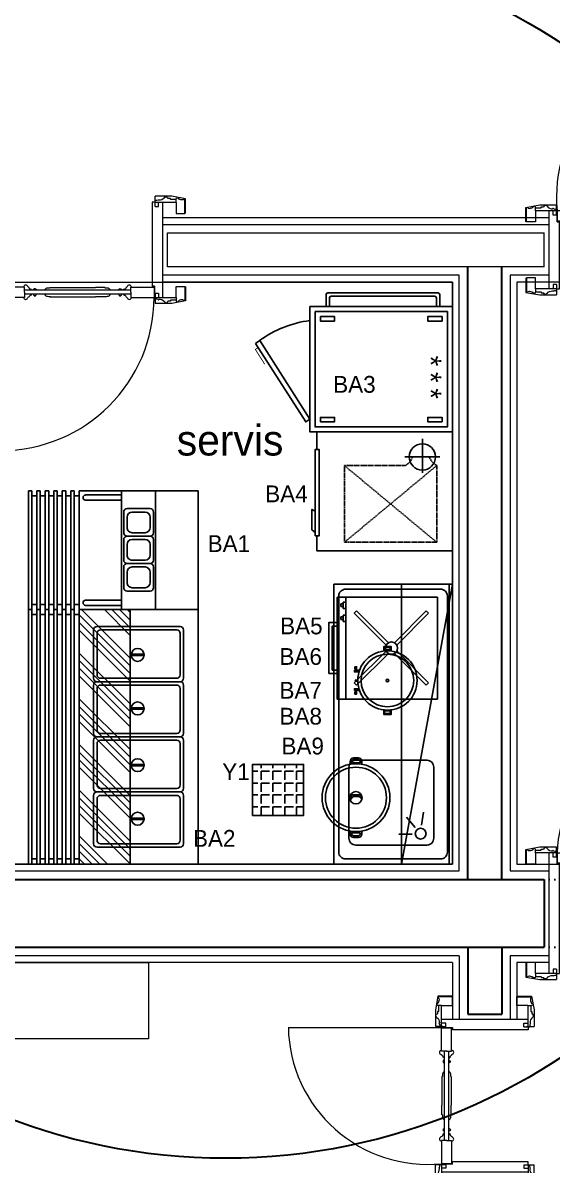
# Model space of a CAD drawing. Header units: millimetres. Extents: x 4346 to 24970, y -10214 to -5839.
# Drawn here: x 5784 to 6096, y -7501 to -6828 of the extents above; entities that cross this region are included whole.
import ezdxf

# ---------------------------------------------------------------- set-up
doc = ezdxf.new("R2010")
doc.units = ezdxf.units.MM
doc.linetypes.add('A190-SU-10.01-01_R01$0$DOT2', pattern=[3.175, 0, -3.175])
doc.linetypes.add('DASHED', pattern=[0.75, 0.5, -0.25])
doc.layers.add('a_mermer', color=143, linetype='Continuous', lineweight=0, transparency=0.2)
doc.layers.add('a_parke', color=35, linetype='Continuous', lineweight=0, transparency=0.2)
for name, color, linetype in [('CIHAZ', 2, 'Continuous'), ('MUTFAKEKİPMAN', 1, 'Continuous'), ('S2000-002 Çizgi', 1, 'Continuous')]:
    doc.layers.add(name, color=color, linetype=linetype)
for name, color, linetype, lineweight in [('Duvar', 7, 'Continuous', 30), ('duvar mevcut', 55, 'Continuous', 30), ('kırılabilir duvar', 163, 'Continuous', 30), ('QAPI_UST_KESIM', 1, 'Continuous', 5), ('TEFRIS', 11, 'Continuous', 15), ('WL - ALÇIPAN KAPLAMA', 30, 'Continuous', 15)]:
    doc.layers.add(name, color=color, linetype=linetype, lineweight=lineweight)
doc.styles.add('STYLE1', font='cour.ttf')
doc.styles.add('TAKSİM', font='GOTHIC.TTF', dxfattribs={"height": 20})

# ---------------------------------------------------------------- blocks, each defined once
blk = doc.blocks.new('kapipervaz')
at = {"layer": 'QAPI_UST_KESIM'}
for p, q in [((76393.16, 185959.7), (76395.21, 185959.7)), ((76393.16, 185959.7), (76393.16, 185956.27)), ((76395.21, 185959.7), (76395.21, 185957.15)), ((76405.57, 185957.19), (76405.57, 185963.68)), ((76405.57, 185963.68), (76410.76, 185963.68)), ((76410.76, 185963.68), (76410.76, 185955.68)), ((76393.16, 185957.15), (76405.57, 185957.15)), ((76402.17, 185954.91), (76400.77, 185954.91)), ((76405.57, 185955.48), (76402.17, 185955.48)), ((76402.17, 185955.48), (76402.17, 185954.91)), ((76405.57, 185957.19), (76405.57, 185955.48)), ((76405.57, 185955.48), (76405.57, 185955.09)), ((76407, 185955.05), (76407.19, 185955.05))]:
    blk.add_line(p, q, dxfattribs=at)
for centre, radius, start, end in [((76393.31, 185956.29), 0.154, 164.59434, 245.86062), ((76393.66, 185953.57), 2.61, 60.47103, 98.93763), ((76395.16, 185956.01), 0.275, 217.02219, 348.70515), ((76395.72, 185952.35), 3.62, 35.94994, 94.60262), ((76399.63, 185955.07), 1.15, 211.46552, 352.04439), ((76406.3, 185955.34), 0.766, 199.21354, 337.6241), ((76409.03, 185953.04), 2.73, 74.45502, 132.34617), ((76410.26, 185955.8), 0.516, 194.68712, 347.13283)]:
    blk.add_arc(centre, radius, start, end, dxfattribs=at)
blk = doc.blocks.new('papuc1')
at = {"layer": 'QAPI_UST_KESIM'}
for p, q in [((76393.19, 185928.57), (76401.29, 185930.07)), ((76393.19, 185920.01), (76393.19, 185928.57)), ((76401.29, 185930.07), (76411.19, 185930.07)), ((76411.19, 185925.71), (76411.19, 185930.07))]:
    blk.add_line(p, q, dxfattribs=at)
blk = doc.blocks.new('k17')
at = {"layer": 'QAPI_UST_KESIM'}
for p, q in [((-6.1, 24.75), (-6.1, -31.35)), ((-1.8, 24.75), (0, 24.75)), ((0, 24.75), (0, -24.75)), ((89.6, 24.75), (87.8, 24.75)), ((87.8, 24.75), (87.8, -24.75)), ((93.9, 24.75), (93.9, -31.35)), ((-1.4, -24.75), (0, -24.75)), ((-1.2, -25.25), (-1.2, -31.35)), ((-1.2, -31.3), (-1.2, -25.3)), ((12.58, -25.3), (-1.2, -25.3)), ((12.58, -28.31), (12.58, -25.3)), ((14.9, -25.14), (14.59, -25.14)), ((16.54, -27.02), (16.54, -26.45)), ((27.64, -25.84), (27.64, -25.52)), ((27.64, -25.52), (54.48, -25.52)), ((60.12, -25.52), (54.48, -25.52)), ((60.12, -25.84), (60.12, -25.52)), ((71.26, -27.02), (71.26, -26.45)), ((72.9, -25.14), (73.21, -25.14)), ((75.22, -25.3), (89, -25.3)), ((75.22, -28.31), (75.22, -25.3)), ((89.2, -24.75), (87.8, -24.75)), ((89, -25.3), (89, -31.35)), ((12.58, -31.3), (-1.2, -31.3)), ((75.19, -27.02), (12.58, -27.02)), ((12.58, -28.21), (12.58, -31.3)), ((75.19, -29.5), (12.58, -29.5)), ((14.9, -31.39), (14.59, -31.39)), ((16.54, -29.5), (16.54, -30.08)), ((27.64, -30.69), (27.64, -31)), ((27.64, -31), (54.48, -31)), ((60.12, -31), (54.48, -31)), ((60.12, -30.69), (60.12, -31)), ((71.26, -29.5), (71.26, -30.08)), ((72.9, -31.39), (73.21, -31.39)), ((75.22, -28.21), (75.22, -31.3)), ((75.22, -31.3), (89, -31.3))]:
    blk.add_line(p, q, dxfattribs=at)
for points in [[(-1.8, -31.33), (-1.4, -31.33), (-1.4, -24.75)], [(89.2, -24.75), (89.2, -31.33), (89.6, -31.33)], [(-1.2, -31.35), (-1.2, -121.55)]]:
    blk.add_lwpolyline(points, dxfattribs=at)
for points in [[(18.01, -27.02), (18.01, -26.52), (18.26, -26.52, -1), (19.26, -26.52), (19.51, -26.52), (19.51, -27.02)], [(68.26, -27.05), (68.26, -26.55), (68.51, -26.55, -1), (69.51, -26.55), (69.76, -26.55), (69.76, -27.05)], [(18.01, -29.5), (18.01, -30), (18.26, -30, 1), (19.26, -30), (19.51, -30), (19.51, -29.5)], [(68.26, -29.48), (68.26, -29.98), (68.51, -29.98, 1), (69.51, -29.98), (69.76, -29.98), (69.76, -29.48)]]:
    blk.add_lwpolyline(points, format="xyb", dxfattribs=at)
for centre, radius, start, end in [((13.4, -25.25), 1.2, 5.60227, 180.48035), ((16.78, -24.46), 2, 199.67608, 263.2827), ((26.27, -27.77), 1.92, 94.51434, 156.65142), ((27.06, -38.92), 13.1, 87.45, 94.10206), ((60.71, -38.92), 13.1, 85.89794, 92.55), ((61.49, -27.77), 1.92, 23.34858, 85.48566), ((71.02, -24.46), 2, 276.7173, 340.32392), ((74.4, -25.25), 1.2, 359.51965, 174.39773), ((-1.2, -31.35), 90.2, 270, 0), ((-1.2, -31.35), 90.2, 270, 0), ((13.4, -31.27), 1.2, 179.51965, 354.39773), ((16.78, -32.06), 2, 96.7173, 160.32392), ((26.27, -28.75), 1.92, 203.34858, 265.48566), ((27.06, -17.61), 13.1, 265.89794, 272.55), ((60.71, -17.61), 13.1, 267.45, 274.10206), ((61.49, -28.75), 1.92, 274.51434, 336.65142), ((71.02, -32.06), 2, 19.67608, 83.2827), ((74.4, -31.27), 1.2, 185.60227, 0.48035)]:
    blk.add_arc(centre, radius, start, end, dxfattribs=at)
for name, p in [('papuc1', (-76412.99, -185901.81)), ('kapipervaz', (-76303.56, -185988.48))]:
    blk.add_blockref(name, p, dxfattribs=at)
at = {"layer": 'QAPI_UST_KESIM', "rotation": 180}
for name, p in [('kapipervaz', (76391.36, 185981.88)), ('papuc1', (76500.79, 185895.21))]:
    blk.add_blockref(name, p, dxfattribs=at)
at = {"layer": 'QAPI_UST_KESIM', "extrusion": (0, 0, -1), "zscale": -1, "rotation": 180}
for name, p in [('kapipervaz', (76303.56, 185981.88)), ('papuc1', (76412.99, 185895.21))]:
    blk.add_blockref(name, p, dxfattribs=at)
at = {"layer": 'QAPI_UST_KESIM', "extrusion": (0, 0, -1), "zscale": -1}
for name, p in [('papuc1', (-76500.79, -185901.81)), ('kapipervaz', (-76391.36, -185988.48))]:
    blk.add_blockref(name, p, dxfattribs=at)
blk = doc.blocks.new('k19')
at = {"layer": 'QAPI_UST_KESIM'}
for p, q in [((-83.9, -33.25), (-83.9, 37.85)), ((-79, 31.75), (-79, 37.85)), ((-79, 37.8), (-79, 31.8)), ((-65.22, 37.8), (-79, 37.8)), ((-65.22, 34.71), (-65.22, 37.8)), ((-12.61, 36), (-65.22, 36)), ((-65.22, 34.81), (-65.22, 31.8)), ((-62.9, 37.89), (-63.21, 37.89)), ((-61.26, 36), (-61.26, 36.58)), ((-50.16, 37.19), (-50.16, 37.5)), ((-50.16, 37.5), (-33.32, 37.5)), ((-27.68, 37.5), (-33.32, 37.5)), ((-27.68, 37.19), (-27.68, 37.5)), ((-16.54, 36), (-16.54, 36.58)), ((-14.9, 37.89), (-14.59, 37.89)), ((-12.58, 37.8), (1.2, 37.8)), ((-12.58, 34.71), (-12.58, 37.8)), ((-12.58, 34.81), (-12.58, 31.8)), ((1.2, 31.8), (1.2, 37.85)), ((6.1, -33.25), (6.1, 37.85)), ((-79.2, 31.25), (-77.8, 31.25)), ((-65.22, 31.8), (-79, 31.8)), ((-77.8, -33.25), (-77.8, 31.25)), ((-12.61, 33.52), (-65.22, 33.52)), ((-62.9, 31.64), (-63.21, 31.64)), ((-61.26, 33.52), (-61.26, 32.95)), ((-50.16, 32.34), (-50.16, 32.02)), ((-50.16, 32.02), (-33.32, 32.02)), ((-27.68, 32.02), (-33.32, 32.02)), ((-27.68, 32.34), (-27.68, 32.02)), ((-16.54, 33.52), (-16.54, 32.95)), ((-14.9, 31.64), (-14.59, 31.64)), ((-12.58, 31.8), (1.2, 31.8)), ((0, -33.25), (0, 31.25)), ((1.4, 31.25), (0, 31.25)), ((-79.6, -33.25), (-77.8, -33.25)), ((1.8, -33.25), (0, -33.25))]:
    blk.add_line(p, q, dxfattribs=at)
for points in [[(-79, 37.85), (-79, 118.05)], [(-79.6, 37.83), (-79.2, 37.83), (-79.2, 31.25)], [(1.4, 31.25), (1.4, 37.83), (1.8, 37.83)]]:
    blk.add_lwpolyline(points, dxfattribs=at)
for points in [[(-59.79, 36), (-59.79, 36.5), (-59.54, 36.5, -1), (-58.54, 36.5), (-58.29, 36.5), (-58.29, 36)], [(-19.54, 35.98), (-19.54, 36.48), (-19.29, 36.48, -1), (-18.29, 36.48), (-18.04, 36.48), (-18.04, 35.98)], [(-59.79, 33.52), (-59.79, 33.02), (-59.54, 33.02, 1), (-58.54, 33.02), (-58.29, 33.02), (-58.29, 33.52)], [(-19.54, 33.55), (-19.54, 33.05), (-19.29, 33.05, 1), (-18.29, 33.05), (-18.04, 33.05), (-18.04, 33.55)]]:
    blk.add_lwpolyline(points, format="xyb", dxfattribs=at)
for centre, radius, start, end in [((-81.83, 35.03), 83.07, 1.94976, 88.05024), ((-64.4, 37.77), 1.2, 5.60227, 180.48035), ((-61.02, 38.56), 2, 199.67608, 263.2827), ((-51.53, 35.25), 1.92, 94.51434, 156.65142), ((-50.74, 24.11), 13.1, 87.45, 94.10206), ((-27.09, 24.11), 13.1, 85.89794, 92.55), ((-26.31, 35.25), 1.92, 23.34858, 85.48566), ((-16.78, 38.56), 2, 276.7173, 340.32392), ((-13.4, 37.77), 1.2, 359.51965, 174.39773), ((-64.4, 31.75), 1.2, 179.51965, 354.39773), ((-61.02, 30.96), 2, 96.7173, 160.32392), ((-51.53, 34.27), 1.92, 203.34858, 265.48566), ((-50.74, 45.42), 13.1, 265.89794, 272.55), ((-27.09, 45.42), 13.1, 267.45, 274.10206), ((-26.31, 34.27), 1.92, 274.51434, 336.65142), ((-16.78, 30.96), 2, 19.67608, 83.2827), ((-13.4, 31.75), 1.2, 185.60227, 0.48035)]:
    blk.add_arc(centre, radius, start, end, dxfattribs=at)
at = {"layer": 'QAPI_UST_KESIM', "extrusion": (0, 0, -1), "xscale": -1, "zscale": -1}
for name, p in [('papuc1', (76490.79, -185888.71)), ('kapipervaz', (76391.36, -185990.38))]:
    blk.add_blockref(name, p, dxfattribs=at)
at = {"layer": 'QAPI_UST_KESIM', "extrusion": (0, 0, -1), "xscale": -1, "zscale": -1, "rotation": 180}
for name, p in [('kapipervaz', (-76313.56, 185994.98)), ('papuc1', (-76412.99, 185893.31))]:
    blk.add_blockref(name, p, dxfattribs=at)
at = {"layer": 'QAPI_UST_KESIM', "xscale": -1, "rotation": 180}
for name, p in [('kapipervaz', (-76391.36, 185994.98)), ('papuc1', (-76490.79, 185893.31))]:
    blk.add_blockref(name, p, dxfattribs=at)
at = {"layer": 'QAPI_UST_KESIM', "xscale": -1}
for name, p in [('papuc1', (76412.99, -185888.71)), ('kapipervaz', (76313.56, -185990.38))]:
    blk.add_blockref(name, p, dxfattribs=at)
blk = doc.blocks.new('k20')
at = {"layer": 'QAPI_UST_KESIM'}
for p, q in [((-6.1, -19.75), (-6.1, 26.35)), ((-1.2, 20.25), (-1.2, 26.35)), ((-1.2, 26.3), (-1.2, 20.3)), ((12.58, 26.3), (-1.2, 26.3)), ((12.58, 20.3), (-1.2, 20.3)), ((12.58, 23.21), (12.58, 26.3)), ((65.19, 24.5), (12.58, 24.5)), ((12.58, 23.31), (12.58, 20.3)), ((65.19, 22.02), (12.58, 22.02)), ((14.9, 26.39), (14.59, 26.39)), ((16.54, 24.5), (16.54, 25.08)), ((16.54, 22.02), (16.54, 21.45)), ((27.64, 25.69), (27.64, 26)), ((27.64, 26), (44.48, 26)), ((27.64, 20.84), (27.64, 20.52)), ((27.64, 20.52), (44.48, 20.52)), ((50.12, 26), (44.48, 26)), ((50.12, 20.52), (44.48, 20.52)), ((50.12, 25.69), (50.12, 26)), ((50.12, 20.84), (50.12, 20.52)), ((61.26, 24.5), (61.26, 25.08)), ((61.26, 22.02), (61.26, 21.45)), ((62.9, 26.39), (63.21, 26.39)), ((65.22, 26.3), (79, 26.3)), ((65.22, 23.21), (65.22, 26.3)), ((65.22, 23.31), (65.22, 20.3)), ((65.22, 20.3), (79, 20.3)), ((79, 20.3), (79, 26.35)), ((83.9, -19.75), (83.9, 26.35)), ((-1.4, 19.75), (0, 19.75)), ((0, -19.75), (0, 19.75)), ((14.9, 20.14), (14.59, 20.14)), ((62.9, 20.14), (63.21, 20.14)), ((77.8, -19.75), (77.8, 19.75)), ((79.2, 19.75), (77.8, 19.75)), ((-1.8, -19.75), (0, -19.75)), ((79.6, -19.75), (77.8, -19.75))]:
    blk.add_line(p, q, dxfattribs=at)
for points in [[(-1.2, 26.35), (-1.2, 116.55)], [(-1.8, 26.33), (-1.4, 26.33), (-1.4, 19.75)], [(79.2, 19.75), (79.2, 26.33), (79.6, 26.33)]]:
    blk.add_lwpolyline(points, dxfattribs=at)
for points in [[(18.01, 24.5), (18.01, 25), (18.26, 25, -1), (19.26, 25), (19.51, 25), (19.51, 24.5)], [(18.01, 22.02), (18.01, 21.52), (18.26, 21.52, 1), (19.26, 21.52), (19.51, 21.52), (19.51, 22.02)], [(58.26, 24.48), (58.26, 24.98), (58.51, 24.98, -1), (59.51, 24.98), (59.76, 24.98), (59.76, 24.48)], [(58.26, 22.05), (58.26, 21.55), (58.51, 21.55, 1), (59.51, 21.55), (59.76, 21.55), (59.76, 22.05)]]:
    blk.add_lwpolyline(points, format="xyb", dxfattribs=at)
for centre, radius, start, end in [((-2.74, 34.43), 82.14, 354.35683, 88.92602), ((-2.74, 34.43), 82.14, 354.35683, 88.92602), ((13.4, 26.27), 1.2, 5.60227, 180.48035), ((64.4, 26.27), 1.2, 359.51965, 174.39773), ((13.4, 20.25), 1.2, 179.51965, 354.39773), ((16.78, 27.06), 2, 199.67608, 263.2827), ((16.78, 19.46), 2, 96.7173, 160.32392), ((26.27, 23.75), 1.92, 94.51434, 156.65142), ((26.27, 22.77), 1.92, 203.34858, 265.48566), ((27.06, 12.61), 13.1, 87.45, 94.10206), ((27.06, 33.92), 13.1, 265.89794, 272.55), ((50.71, 12.61), 13.1, 85.89794, 92.55), ((50.71, 33.92), 13.1, 267.45, 274.10206), ((51.49, 23.75), 1.92, 23.34858, 85.48566), ((51.49, 22.77), 1.92, 274.51434, 336.65142), ((61.02, 27.06), 2, 276.7173, 340.32392), ((61.02, 19.46), 2, 19.67608, 83.2827), ((64.4, 20.25), 1.2, 185.60227, 0.48035)]:
    blk.add_arc(centre, radius, start, end, dxfattribs=at)
at = {"layer": 'QAPI_UST_KESIM', "extrusion": (0, 0, -1), "xscale": -1, "zscale": -1}
for name, p in [('papuc1', (76412.99, -185900.21)), ('kapipervaz', (76313.56, -185976.88))]:
    blk.add_blockref(name, p, dxfattribs=at)
at = {"layer": 'QAPI_UST_KESIM', "extrusion": (0, 0, -1), "xscale": -1, "zscale": -1, "rotation": 180}
for name, p in [('kapipervaz', (-76391.36, 185983.48)), ('papuc1', (-76490.79, 185906.81))]:
    blk.add_blockref(name, p, dxfattribs=at)
at = {"layer": 'QAPI_UST_KESIM', "xscale": -1, "rotation": 180}
for name, p in [('kapipervaz', (-76313.56, 185983.48)), ('papuc1', (-76412.99, 185906.81))]:
    blk.add_blockref(name, p, dxfattribs=at)
at = {"layer": 'QAPI_UST_KESIM', "xscale": -1}
for name, p in [('papuc1', (76490.79, -185900.21)), ('kapipervaz', (76391.36, -185976.88))]:
    blk.add_blockref(name, p, dxfattribs=at)
blk = doc.blocks.new('KAPİS')
at = {"layer": 'QAPI_UST_KESIM'}
for p, q in [((6081.9, -7415.53), (6030.79, -7415.53)), ((6036.89, -7420.43), (6030.79, -7420.43)), ((6030.84, -7420.43), (6036.84, -7420.43)), ((6030.84, -7434.21), (6030.84, -7420.43)), ((6036.84, -7434.21), (6036.84, -7420.43)), ((6037.39, -7420.23), (6037.39, -7421.63)), ((6081.9, -7421.63), (6037.39, -7421.63)), ((6081.9, -7419.83), (6081.9, -7421.63)), ((6030.76, -7436.53), (6030.76, -7436.22)), ((6033.93, -7434.21), (6030.84, -7434.21)), ((6032.64, -7438.18), (6032.07, -7438.18)), ((6032.64, -7486.82), (6032.64, -7434.21)), ((6033.83, -7434.21), (6036.84, -7434.21)), ((6035.12, -7486.82), (6035.12, -7434.21)), ((6035.12, -7438.18), (6035.7, -7438.18)), ((6037.01, -7436.53), (6037.01, -7436.22)), ((6031.46, -7449.28), (6031.14, -7449.28)), ((6031.14, -7449.28), (6031.14, -7466.12)), ((6036.31, -7449.28), (6036.62, -7449.28)), ((6036.62, -7449.28), (6036.62, -7466.12)), ((6031.14, -7471.76), (6031.14, -7466.12)), ((6036.62, -7471.76), (6036.62, -7466.12)), ((6031.46, -7471.76), (6031.14, -7471.76)), ((6036.31, -7471.76), (6036.62, -7471.76)), ((6030.76, -7484.53), (6030.76, -7484.84)), ((6032.64, -7482.89), (6032.07, -7482.89)), ((6035.12, -7482.89), (6035.7, -7482.89)), ((6037.01, -7484.53), (6037.01, -7484.84)), ((6030.84, -7486.85), (6030.84, -7500.63)), ((6033.93, -7486.85), (6030.84, -7486.85)), ((6033.83, -7486.85), (6036.84, -7486.85)), ((6036.84, -7486.85), (6036.84, -7500.63)), ((6081.9, -7499.43), (6037.39, -7499.43)), ((6037.39, -7500.83), (6037.39, -7499.43)), ((6081.9, -7501.23), (6081.9, -7499.43)), ((6036.84, -7500.63), (6030.79, -7500.63)), ((6081.9, -7505.53), (6030.79, -7505.53))]:
    blk.add_line(p, q, dxfattribs=at)
for points in [[(6030.79, -7420.43), (5940.59, -7420.43)], [(6030.82, -7419.83), (6030.82, -7420.23), (6037.39, -7420.23)], [(6037.39, -7500.83), (6030.82, -7500.83), (6030.82, -7501.23)]]:
    blk.add_lwpolyline(points, dxfattribs=at)
for points in [[(6032.64, -7439.64), (6032.14, -7439.64), (6032.14, -7439.89, 1), (6032.14, -7440.89), (6032.14, -7441.14), (6032.64, -7441.14)], [(6035.12, -7439.64), (6035.62, -7439.64), (6035.62, -7439.89, -1), (6035.62, -7440.89), (6035.62, -7441.14), (6035.12, -7441.14)], [(6032.67, -7479.89), (6032.17, -7479.89), (6032.17, -7480.14, 1), (6032.17, -7481.14), (6032.17, -7481.39), (6032.67, -7481.39)], [(6035.1, -7479.89), (6035.6, -7479.89), (6035.6, -7480.14, -1), (6035.6, -7481.14), (6035.6, -7481.39), (6035.1, -7481.39)]]:
    blk.add_lwpolyline(points, format="xyb", dxfattribs=at)
for centre, radius, start, end in [((6022.72, -7418.89), 82.14, 181.07398, 275.64317), ((6022.72, -7418.89), 82.14, 181.07398, 275.64317), ((6030.87, -7435.03), 1.2, 89.51965, 264.39773), ((6030.08, -7438.41), 2, 6.7173, 70.32392), ((6037.68, -7438.41), 2, 109.67608, 173.2827), ((6036.89, -7435.03), 1.2, 275.60227, 90.48035), ((6044.54, -7448.69), 13.1, 175.89794, 182.55), ((6033.39, -7447.91), 1.92, 113.34858, 175.48566), ((6034.37, -7447.91), 1.92, 4.51434, 66.65142), ((6023.23, -7448.69), 13.1, 357.45, 4.10206), ((6044.54, -7472.34), 13.1, 177.45, 184.10206), ((6023.23, -7472.34), 13.1, 355.89794, 2.55), ((6033.39, -7473.12), 1.92, 184.51434, 246.65142), ((6034.37, -7473.12), 1.92, 293.34858, 355.48566), ((6030.87, -7486.04), 1.2, 95.60227, 270.48035), ((6030.08, -7482.65), 2, 289.67608, 353.2827), ((6037.68, -7482.65), 2, 186.7173, 250.32392), ((6036.89, -7486.04), 1.2, 269.51965, 84.39773)]:
    blk.add_arc(centre, radius, start, end, dxfattribs=at)
at = {"layer": 'QAPI_UST_KESIM', "extrusion": (0, 0, -1), "zscale": -1}
for name, p, rotation in [('papuc1', (-191957.36, 68991.36), 270), ('kapipervaz', (179926.33, -83813), 90), ('kapipervaz', (-192039.03, 68891.93), 270), ('papuc1', (179844.67, -83912.43), 90)]:
    blk.add_blockref(name, p, dxfattribs=dict(at, rotation=rotation))
at = {"layer": 'QAPI_UST_KESIM'}
for name, p, rotation in [('papuc1', (-179844.67, 68991.36), 270), ('kapipervaz', (192039.03, -83813), 90.00000000000001), ('papuc1', (191957.36, -83912.43), 90.00000000000001), ('kapipervaz', (-179926.33, 68891.93), 270)]:
    blk.add_blockref(name, p, dxfattribs=dict(at, rotation=rotation))
blk = doc.blocks.new('A$C7BAC4B5C')
at = {"layer": 'MUTFAKEKİPMAN'}
for p, q in [((0, 100), (150, 100)), ((0, 30), (0, 100)), ((150, 100), (150, 30)), ((0, 58.27), (1.73, 60)), ((0, 31.33), (28.67, 60)), ((0, 53.78), (6.22, 60)), ((0, 49.29), (10.71, 60)), ((0, 44.8), (15.2, 60)), ((0, 60), (150, 60)), ((0, 30), (0, 60)), ((3.16, 30), (33.16, 60)), ((7.65, 30), (37.65, 60)), ((12.14, 30), (42.14, 60)), ((25.62, 30), (55.62, 60)), ((30.11, 30), (60.11, 60)), ((34.6, 30), (64.6, 60)), ((39.09, 30), (69.09, 60)), ((52.56, 30), (82.56, 60)), ((57.05, 30), (87.05, 60)), ((61.54, 30), (91.54, 60)), ((66.03, 30), (96.03, 60)), ((79.5, 30), (109.5, 60)), ((83.99, 30), (113.99, 60)), ((88.48, 30), (118.48, 60)), ((92.97, 30), (122.97, 60)), ((106.44, 30), (136.44, 60)), ((110.93, 30), (140.93, 60)), ((115.42, 30), (145.42, 60)), ((119.91, 30), (149.91, 60)), ((150, 60), (150, 30)), ((133.38, 30), (150, 46.62)), ((137.87, 30), (150, 42.13)), ((142.36, 30), (150, 37.64)), ((150, 30), (0, 30)), ((150, 30), (0, 30)), ((150, 27), (0, 27)), ((0, 27), (0, 25)), ((147, 30), (3, 30)), ((3, 30), (3, 27)), ((3, 27), (147, 27)), ((146.85, 30), (150, 33.15)), ((147, 27), (147, 30)), ((150, 25), (150, 27)), ((0, 25), (150, 25)), ((150, 22), (0, 22)), ((0, 22), (0, 20)), ((147, 25), (3, 25)), ((3, 25), (3, 22)), ((3, 22), (147, 22)), ((147, 22), (147, 25)), ((150, 20), (150, 22)), ((0, 20), (150, 20)), ((150, 17), (0, 17)), ((0, 17), (0, 15)), ((0, 15), (150, 15)), ((147, 20), (3, 20)), ((3, 20), (3, 17)), ((3, 17), (147, 17)), ((147, 15), (3, 15)), ((3, 15), (3, 12)), ((147, 15), (3, 15)), ((3, 15), (3, 12)), ((147, 15), (3, 15)), ((3, 15), (3, 12)), ((147, 17), (147, 20)), ((147, 12), (147, 15)), ((147, 12), (147, 15)), ((147, 12), (147, 15)), ((150, 15), (150, 17)), ((150, 12), (0, 12)), ((0, 12), (0, 10)), ((0, 10), (150, 10)), ((150, 7), (0, 7)), ((0, 7), (0, 5)), ((3, 12), (147, 12)), ((3, 12), (147, 12)), ((3, 12), (147, 12)), ((147, 10), (3, 10)), ((3, 10), (3, 7)), ((147, 10), (3, 10)), ((3, 10), (3, 7)), ((3, 7), (147, 7)), ((3, 7), (147, 7)), ((147, 7), (147, 10)), ((147, 7), (147, 10)), ((150, 10), (150, 12)), ((150, 5), (150, 7)), ((0, 5), (150, 5)), ((150, 2), (0, 2)), ((0, 2), (0, 0)), ((0, 0), (150, 0)), ((147, 5), (3, 5)), ((3, 5), (3, 2)), ((3, 2), (147, 2)), ((147, 2), (147, 5)), ((150, 0), (150, 2))]:
    blk.add_line(p, q, dxfattribs=at)
for points in [[(10, 89.5), (10, 40.5, 0.414214), (12, 38.5), (40.5, 38.5, 0.414214), (42.5, 40.5), (42.5, 89.5, 0.414214), (40.5, 91.5), (12, 91.5, 0.414214)], [(12, 87.5), (12, 42.5, 0.414214), (14, 40.5), (38.5, 40.5, 0.414214), (40.5, 42.5), (40.5, 87.5, 0.414214), (38.5, 89.5), (14, 89.5, 0.414214)], [(75, 89.5), (75, 40.5, -0.414214), (73, 38.5), (44.5, 38.5, -0.414214), (42.5, 40.5), (42.5, 89.5, -0.414214), (44.5, 91.5), (73, 91.5, -0.414214)], [(73, 87.5), (73, 42.5, -0.414214), (71, 40.5), (46.5, 40.5, -0.414214), (44.5, 42.5), (44.5, 87.5, -0.414214), (46.5, 89.5), (71, 89.5, -0.414214)], [(75, 89.5), (75, 40.5, 0.414214), (77, 38.5), (105.5, 38.5, 0.414214), (107.5, 40.5), (107.5, 89.5, 0.414214), (105.5, 91.5), (77, 91.5, 0.414214)], [(77, 87.5), (77, 42.5, 0.414214), (79, 40.5), (103.5, 40.5, 0.414214), (105.5, 42.5), (105.5, 87.5, 0.414214), (103.5, 89.5), (79, 89.5, 0.414214)], [(140, 89.5), (140, 40.5, -0.414214), (138, 38.5), (109.5, 38.5, -0.414214), (107.5, 40.5), (107.5, 89.5, -0.414214), (109.5, 91.5), (138, 91.5, -0.414214)], [(138, 87.5), (138, 42.5, -0.414214), (136, 40.5), (111.5, 40.5, -0.414214), (109.5, 42.5), (109.5, 87.5, -0.414214), (111.5, 89.5), (136, 89.5, -0.414214)]]:
    blk.add_lwpolyline(points, format="xyb", close=True, dxfattribs=at)
for points in [[(26.32, 68.18), (26.32, 60.68), (27.07, 60.68), (27.07, 68.18)], [(58.68, 68.18), (58.68, 60.68), (57.93, 60.68), (57.93, 68.18)], [(91.32, 68.18), (91.32, 60.68), (92.07, 60.68), (92.07, 68.18)], [(123.68, 68.18), (123.68, 60.68), (122.93, 60.68), (122.93, 68.18)]]:
    blk.add_lwpolyline(points, close=True, dxfattribs=at)
for centre in [(26.72, 64.43), (58.28, 64.43), (91.72, 64.43), (123.28, 64.43)]:
    blk.add_circle(centre, 3.82, dxfattribs=at)
blk = doc.blocks.new('A$C070C6F28')
at = {"layer": 'MUTFAKEKİPMAN'}
for p, q in [((0, 100), (70, 100)), ((0, 30), (0, 100)), ((70, 100), (70, 30)), ((0, 55), (0, 75)), ((0, 75), (70, 75)), ((70, 75), (70, 55)), ((10.5, 58.2), (10.5, 71.8)), ((12.5, 73.8), (24.7, 73.8)), ((12.5, 61.2), (12.5, 68.8)), ((15.5, 71.8), (21.7, 71.8)), ((24.7, 68.8), (24.7, 61.2)), ((26.7, 71.8), (26.7, 58.2)), ((26.7, 71.8), (26.7, 58.2)), ((40.9, 73.8), (28.7, 73.8)), ((28.7, 68.8), (28.7, 61.2)), ((37.9, 71.8), (31.7, 71.8)), ((40.9, 61.2), (40.9, 68.8)), ((42.9, 58.2), (42.9, 71.8)), ((42.9, 58.2), (42.9, 71.8)), ((44.9, 73.8), (57.1, 73.8)), ((44.9, 61.2), (44.9, 68.8)), ((47.9, 71.8), (54.1, 71.8)), ((57.1, 68.8), (57.1, 61.2)), ((59.1, 71.8), (59.1, 58.2)), ((70, 55), (0, 55)), ((2.48, 33.75), (2.48, 55)), ((5.51, 33.75), (5.51, 55)), ((24.7, 56.2), (12.5, 56.2)), ((21.7, 58.2), (15.5, 58.2)), ((28.7, 56.2), (40.9, 56.2)), ((31.7, 58.2), (37.9, 58.2)), ((57.1, 56.2), (44.9, 56.2)), ((54.1, 58.2), (47.9, 58.2)), ((64.49, 33.75), (64.49, 55)), ((67.52, 33.75), (67.52, 55)), ((70, 30), (0, 30)), ((70, 27), (0, 27)), ((0, 27), (0, 25)), ((67, 30), (3, 30)), ((3, 30), (3, 27)), ((3, 27), (67, 27)), ((67, 27), (67, 30)), ((70, 25), (70, 27)), ((0, 25), (70, 25)), ((70, 22), (0, 22)), ((0, 22), (0, 20)), ((67, 25), (3, 25)), ((3, 25), (3, 22)), ((3, 22), (67, 22)), ((67, 22), (67, 25)), ((70, 20), (70, 22)), ((0, 20), (70, 20)), ((70, 17), (0, 17)), ((0, 17), (0, 15)), ((0, 15), (70, 15)), ((67, 20), (3, 20)), ((3, 20), (3, 17)), ((3, 17), (67, 17)), ((67, 15), (3, 15)), ((3, 15), (3, 12)), ((67, 15), (3, 15)), ((3, 15), (3, 12)), ((67, 15), (3, 15)), ((3, 15), (3, 12)), ((67, 17), (67, 20)), ((67, 12), (67, 15)), ((67, 12), (67, 15)), ((67, 12), (67, 15)), ((70, 15), (70, 17)), ((70, 12), (0, 12)), ((0, 12), (0, 10)), ((0, 10), (70, 10)), ((70, 7), (0, 7)), ((0, 7), (0, 5)), ((3, 12), (67, 12)), ((3, 12), (67, 12)), ((3, 12), (67, 12)), ((67, 10), (3, 10)), ((3, 10), (3, 7)), ((67, 10), (3, 10)), ((3, 10), (3, 7)), ((3, 7), (67, 7)), ((3, 7), (67, 7)), ((67, 7), (67, 10)), ((67, 7), (67, 10)), ((70, 10), (70, 12)), ((70, 5), (70, 7)), ((0, 5), (70, 5)), ((70, 2), (0, 2)), ((0, 2), (0, 0)), ((0, 0), (70, 0)), ((67, 5), (3, 5)), ((3, 5), (3, 2)), ((3, 2), (67, 2)), ((67, 2), (67, 5)), ((70, 0), (70, 2))]:
    blk.add_line(p, q, dxfattribs=at)
for centre, radius, start, end in [((12.5, 71.8), 2, 90, 180), ((15.5, 68.8), 3, 90, 180), ((21.7, 68.8), 3, 0, 90), ((24.7, 71.8), 2, 360, 90), ((28.7, 71.8), 2, 90, 180), ((31.7, 68.8), 3, 90, 180), ((37.9, 68.8), 3, 0, 90), ((40.9, 71.8), 2, 0, 90), ((44.9, 71.8), 2, 90, 180), ((47.9, 68.8), 3, 90, 180), ((54.1, 68.8), 3, 0, 90), ((57.1, 71.8), 2, 0, 90), ((15.5, 61.2), 3, 180, 270), ((21.7, 61.2), 3, 270, 360), ((31.7, 61.2), 3, 180, 270), ((37.9, 61.2), 3, 270, 0), ((47.9, 61.2), 3, 180, 270), ((54.1, 61.2), 3, 270, 0), ((12.5, 58.2), 2, 180, 270), ((24.7, 58.2), 2, 270, 0), ((28.7, 58.2), 2, 180, 270), ((40.9, 58.2), 2, 270, 0), ((44.9, 58.2), 2, 180, 270), ((57.1, 58.2), 2, 270, 0), ((4, 33.75), 1.51, 180, 0), ((66, 33.75), 1.51, 180, 0), ((66, 33.75), 1.51, 180, 0)]:
    blk.add_arc(centre, radius, start, end, dxfattribs=at)
blk = doc.blocks.new('A$C16AF2D51')
at = {"layer": 'MUTFAKEKİPMAN'}
blk.add_line((6.65, 10), (10.64, 10), dxfattribs=at)
for points in [[(0, 64), (0, 10), (60, 10), (60, 64)], [(0, 64), (0, 5), (60, 5), (60, 64)], [(3, 10), (6.65, 10), (6.65, 8.54), (3, 8.54)], [(3.97, 8.54), (5.43, 8.54), (5.43, 7.08), (3.97, 7.08)], [(10.64, 10), (14.29, 10), (14.29, 8.54), (10.64, 8.54)], [(11.61, 8.54), (13.07, 8.54), (13.07, 7.08), (11.61, 7.08)], [(45, 0), (15, 0), (15, 5), (45, 5)], [(43, 2), (17, 2), (17, 5), (43, 5)]]:
    blk.add_lwpolyline(points, close=True, dxfattribs=at)
for points in [[(8.08, 57.42), (9.49, 58.84)], [(8.08, 57.42), (26.83, 38.67)], [(9.49, 58.84), (28.24, 40.09)], [(31.86, 40.19), (50.51, 58.84)], [(33.27, 38.77), (51.92, 57.42)], [(50.51, 58.84), (51.92, 57.42)], [(26.73, 35.06), (8.08, 16.41)], [(31.76, 33.74), (50.51, 15)], [(33.17, 35.16), (51.92, 16.41)], [(28.14, 33.64), (9.49, 15)], [(9.49, 15), (8.08, 16.41)], [(50.51, 15), (51.92, 16.41)]]:
    blk.add_lwpolyline(points, dxfattribs=at)
blk.add_circle((30, 36.92), 3.63, dxfattribs=at)
blk = doc.blocks.new('A$C734D7A9C')
at = {"layer": 'CIHAZ', "color": 1}
for p, q in [((14.73, 75.33), (14.73, 54.78)), ((24.09, 65.06), (3.98, 65.06))]:
    blk.add_line(p, q, dxfattribs=at)
at = {"layer": 'CIHAZ', "color": 5, "linetype": 'DASHED'}
blk.add_line((65.01, 73.52), (19.82, 19.15), dxfattribs=at)
at = {"layer": 'CIHAZ', "color": 5}
for points in [[(61.2, 1.82), (10.36, 1.82), (10.36, 4.32), (61.2, 4.32)], [(59.2, 1.82), (46.6, 1.82), (45.6, 0), (57.6, 0)]]:
    blk.add_lwpolyline(points, close=True, dxfattribs=at)
at = {"layer": 'CIHAZ', "color": 1}
blk.add_circle((14.73, 65.06), 7.76, dxfattribs=at)
at = {"layer": 'MUTFAKEKİPMAN', "linetype": 'DASHED'}
for p, q in [((19.82, 73.52), (65.01, 73.52)), ((65.01, 73.52), (65.01, 19.15)), ((19.82, 19.15), (19.82, 54.92)), ((65.01, 19.15), (19.82, 19.15))]:
    blk.add_line(p, q, dxfattribs=at)
at = {"layer": 'MUTFAKEKİPMAN', "color": 5, "linetype": 'DASHED'}
blk.add_line((19.82, 73.52), (65.01, 19.15), dxfattribs=at)
at = {"layer": 'MUTFAKEKİPMAN'}
blk.add_lwpolyline([(10.36, 2.81), (0, 2.81), (0, 82.81), (70, 82.81), (70, 2.81), (61.2, 2.81)], dxfattribs=at)
at = {"layer": 'MUTFAKEKİPMAN', "linetype": 'DASHED'}
for centre, radius, start, end in [((11.6, 78.09), 9.4, 291.20794, 330.95663), ((11, 49.89), 10.16, 29.6907, 66.77515)]:
    blk.add_arc(centre, radius, start, end, dxfattribs=at)
blk = doc.blocks.new('A$C778B3713')
at = {"layer": 'MUTFAKEKİPMAN'}
for p, q in [((0, 130.5), (0, 129.5)), ((0, 129.5), (0, 65.49)), ((8, 131.5), (1, 131.5)), ((2, 67.49), (2, 128.5)), ((3, 129.5), (8, 129.5)), ((8, 129.5), (8, 131.5)), ((1, 64.49), (8, 64.49)), ((8, 66.49), (3, 66.49)), ((8, 64.49), (8, 66.49))]:
    blk.add_line(p, q, dxfattribs=at)
for points in [[(8, 55), (82, 55), (82, 139), (8, 139)], [(11, 58), (79, 58), (79, 136), (11, 136)], [(14.01, 132.87), (16.62, 132.87), (16.62, 124.44), (14.01, 124.44)], [(75.99, 132.87), (73.38, 132.87), (73.38, 124.44), (75.99, 124.44)], [(14.01, 61.12), (16.62, 61.12), (16.62, 69.55), (14.01, 69.55)], [(75.99, 61.12), (73.38, 61.12), (73.38, 69.55), (75.99, 69.55)], [(29.79, 22.82), (76.12, 52.47), (74.5, 55), (28.18, 25.35)]]:
    blk.add_lwpolyline(points, close=True, dxfattribs=at)
at = {"layer": 'MUTFAKEKİPMAN', "const_width": 0.5}
blk.add_lwpolyline([(32.32, 24.44), (33.36, 22.81), (40.33, 27.24), (42.11, 28.37)], dxfattribs=at)
at = {"layer": 'MUTFAKEKİPMAN'}
for centre, radius, start, end in [((1, 130.5), 1, 90, 180), ((3, 128.5), 1, 90, 180), ((3, 67.49), 1, 180, 270), ((1, 65.49), 1, 180, 270), ((78.52, 62.66), 62.66, 187.02959, 216.54948)]:
    blk.add_arc(centre, radius, start, end, dxfattribs=at)
at = {"layer": 'MUTFAKEKİPMAN', "style": 'STYLE1', "width": 0.8}
blk.add_text('***', height=12, dxfattribs=at).set_placement((35.35, 119.17))
blk = doc.blocks.new('A$C3EB83658')
at = {"layer": 'MUTFAKEKİPMAN'}
for points in [[(11.95, 36.76), (14.61, 36.55), (14.61, 35.92), (11.95, 35.71)], [(28.01, 36.76), (25.35, 36.55), (25.35, 35.92), (28.01, 35.71)], [(2.48, 19.71), (0, 19.71), (0, 15.29), (2.48, 15.29)], [(1.98, 19.21), (0.5, 19.21), (0.5, 15.79), (1.98, 15.79)], [(37.48, 19.71), (39.96, 19.71), (39.96, 15.29), (37.48, 15.29)], [(37.98, 19.21), (39.46, 19.21), (39.46, 15.79), (37.98, 15.79)]]:
    blk.add_lwpolyline(points, close=True, dxfattribs=at)
for points in [[(14, 36.6), (14, 36.96)], [(14, 36.96), (15.1, 36.96), (15.1, 34.3)], [(14, 33.95), (14, 35.88)], [(19.93, 35.51), (19.93, 35)], [(26.09, 36.96), (24.99, 36.96), (24.99, 34.27)], [(26.09, 36.61), (26.09, 36.96)], [(26.09, 33.9), (26.09, 35.87)]]:
    blk.add_lwpolyline(points, dxfattribs=at)
blk.add_lwpolyline([(20.73, 17.5, 1), (19.23, 17.5, 1)], format="xyb", close=True, dxfattribs=at)
for centre, radius in [((19.98, 17.5), 17.5), ((19.88, 35.98), 0.469), ((19.98, 17.5), 15.5)]:
    blk.add_circle(centre, radius, dxfattribs=at)
blk = doc.blocks.new('A$C29DC7081')
at = {"layer": 'S2000-002 Çizgi'}
for points in [[(3.74, 23.45), (2, 23.45, 0.414214), (0, 21.45), (0, 18.55, 0.414214), (2, 16.55), (3.74, 16.55)], [(43.14, 23.45), (44.87, 23.45, -0.414214), (46.87, 21.45), (46.87, 18.55, -0.414214), (44.87, 16.55), (43.14, 16.55)]]:
    blk.add_lwpolyline(points, format="xyb", dxfattribs=at)
for points in [[(2.83, 22.45), (2, 22.45, 0.414214), (1, 21.45), (1, 18.55, 0.414214), (2, 17.55), (2.83, 17.55)], [(44.05, 22.45), (44.87, 22.45, -0.414214), (45.87, 21.45), (45.87, 18.55, -0.414214), (44.87, 17.55), (44.05, 17.55)]]:
    blk.add_lwpolyline(points, format="xyb", close=True, dxfattribs=at)
for points in [[(23.38, 16.35), (21.71, 17.74), (21.71, 22.31), (23.12, 23.65)], [(24.79, 16.6), (22.71, 18.21), (22.71, 21.88), (24.13, 23.6)]]:
    blk.add_lwpolyline(points, dxfattribs=at)
for radius in [20, 18, 3.66]:
    blk.add_circle((23.44, 20), radius, dxfattribs=at)

msp = doc.modelspace()

# ---------------------------------------------------------------- hatches: boundary and pattern name
at = {"layer": 'Duvar'}
h = msp.add_hatch(color=256, dxfattribs=at)
h.dxf.hatch_style = 1
h.paths.add_polyline_path([(4423.24, -10136.77), (10254.24, -10136.77), (10254.24, -6058.85), (4423.24, -6058.85)], flags=16)
h.paths.add_polyline_path([(4345.68, -10214.33), (10331.8, -10214.33), (10331.8, -5981.29), (4345.68, -5981.29)])
at = {"layer": 'Duvar', "true_color": 0x636466}
h = msp.add_hatch(color=251, dxfattribs=at)
h.dxf.hatch_style = 1
h.paths.add_polyline_path([(4474.95, -10085.06), (10202.53, -10085.06), (10202.53, -6110.56), (4474.95, -6110.56)], flags=16)
h.paths.add_polyline_path([(4423.24, -10136.77), (10254.24, -10136.77), (10254.24, -6058.85), (4423.24, -6058.85)])
at = {"layer": 'Duvar'}
h = msp.add_hatch(color=256, dxfattribs=at)
h.dxf.hatch_style = 1
h.paths.add_polyline_path([(4505.12, -10054.89), (10172.36, -10054.89), (10172.36, -6140.73), (4505.12, -6140.73)], flags=16)
h.paths.add_polyline_path([(4474.95, -10085.06), (10202.53, -10085.06), (10202.53, -6110.56), (4474.95, -6110.56)])
at = {"layer": 'MUTFAKEKİPMAN'}
h = msp.add_hatch(dxfattribs=at)
h.set_pattern_fill('ANGLE', color=256, angle=630)
h.set_pattern_definition([(270, (385.4004, -5110.955), (6.985, 1e-14), [5.08, -1.905]), (360, (385.4004, -5110.955), (-1e-14, 6.985), [5.08, -1.905])])
h.paths.add_polyline_path([(5949.55, -7265.3), (5949.55, -7295.3), (5919.55, -7295.3), (5919.55, -7265.3)])

# ---------------------------------------------------------------- linework, layer by layer
at = {"color": 2, "linetype": 'A190-SU-10.01-01_R01$0$DOT2', "lineweight": 30}
for points in [[(6094.35, -7333), (6184.35, -7333)], [(6094.35, -7373), (6184.35, -7373)]]:
    msp.add_lwpolyline(points, dxfattribs=at)
at = {"layer": 'a_mermer'}
for points in [[(5371.35, -6981), (6037.35, -6981), (6037.35, -7324), (5371.35, -7324)], [(6075.35, -7324), (6202.35, -7324), (6202.35, -6981), (6075.35, -6981)]]:
    msp.add_lwpolyline(points, close=True, dxfattribs=at)
at = {"layer": 'Duvar'}
for p, q in [((6046.35, -7333), (6046.35, -6972)), ((6066.35, -7333), (6066.35, -6972)), ((6046.35, -7373), (6046.35, -7412.53)), ((6066.35, -7373), (6066.35, -7412.53)), ((6046.35, -7412.53), (6066.35, -7412.53))]:
    msp.add_line(p, q, dxfattribs=at)
msp.add_circle((5903.57, -7139), 358.37, dxfattribs=at)
at = {"layer": 'duvar mevcut', "lineweight": 30}
msp.add_line((6091.35, -7333), (6091.35, -7373), dxfattribs=at)
for points in [[(5362.35, -7333), (6091.35, -7333)], [(5362.35, -7373), (6091.35, -7373)]]:
    msp.add_lwpolyline(points, dxfattribs=at)
at = {"layer": 'kırılabilir duvar', "lineweight": 13}
msp.add_line((6091.35, -6972), (6091.35, -6952), dxfattribs=at)
msp.add_lwpolyline([(6091.35, -6972), (5869.35, -6972), (5869.35, -6952), (6091.35, -6952)], dxfattribs=at)
at = {"layer": 'MUTFAKEKİPMAN'}
for p, q in [((6037.35, -7159), (6007.35, -7324)), ((6015.28, -7302.37), (6010.28, -7296.27)), ((6015.28, -7302.37), (6010.28, -7296.27)), ((6019.09, -7301.14), (6020.21, -7293.33)), ((6019.09, -7301.14), (6020.21, -7293.33)), ((6013.62, -7306.28), (6005.73, -7306.28)), ((6013.62, -7306.28), (6005.73, -7306.28))]:
    msp.add_line(p, q, dxfattribs=at)
for points in [[(5967.35, -7159), (5967.35, -7324), (6037.35, -7324), (6037.35, -7159)], [(5967.35, -7159), (5967.35, -7324), (6037.35, -7324), (6037.35, -7159)], [(6007.35, -7159), (6037.35, -7159), (6037.35, -7324), (6007.35, -7324)], [(6035.35, -7159), (6035.35, -7324), (6037.35, -7324), (6037.35, -7159)], [(6035.35, -7159), (6035.35, -7324), (6037.35, -7324), (6037.35, -7159)], [(5919.55, -7295.3), (5949.55, -7295.3), (5949.55, -7265.3), (5919.55, -7265.3)]]:
    msp.add_lwpolyline(points, close=True, dxfattribs=at)
for points in [[(5970.35, -7166), (5970.35, -7317, 0.414214), (5974.35, -7321), (6030.35, -7321, 0.414214), (6034.35, -7317), (6034.35, -7166, 0.414214), (6030.35, -7162), (5974.35, -7162, 0.414214)], [(5970.35, -7166), (5970.35, -7317, 0.414214), (5974.35, -7321), (6030.35, -7321, 0.414214), (6034.35, -7317), (6034.35, -7166, 0.414214), (6030.35, -7162), (5974.35, -7162, 0.414214)], [(5976.33, -7308.8), (5976.33, -7266.8, -0.414214), (5980.33, -7262.8), (6022.33, -7262.8, -0.414214), (6026.33, -7266.8), (6026.33, -7308.8, -0.414214), (6022.33, -7312.8), (5980.33, -7312.8, -0.414214)], [(5976.33, -7308.8), (5976.33, -7266.8, -0.414214), (5980.33, -7262.8), (6022.33, -7262.8, -0.414214), (6026.33, -7266.8), (6026.33, -7308.8, -0.414214), (6022.33, -7312.8), (5980.33, -7312.8, -0.414214)]]:
    msp.add_lwpolyline(points, format="xyb", close=True, dxfattribs=at)
msp.add_circle((6018.59, -7306.08), 3.19, dxfattribs=at)
msp.add_circle((6018.59, -7306.08), 3.19, dxfattribs=at)
at = {"layer": 'TEFRIS'}
for points in [[(6037.35, -6981), (6037.35, -7324)], [(5371.35, -7382), (5858.23, -7382), (5858.23, -7427), (5371.35, -7427), (5371.35, -7382)]]:
    msp.add_lwpolyline(points, dxfattribs=at)
at = {"layer": 'WL - ALÇIPAN KAPLAMA'}
for p, q in [((6041.35, -7378), (6041.35, -7415.53)), ((6071.35, -7378), (6071.35, -7415.53)), ((6037.35, -7382), (6037.35, -7415.53)), ((6075.35, -7382), (6075.35, -7415.53))]:
    msp.add_line(p, q, dxfattribs=at)
for points in [[(5866.35, -6943), (6094.35, -6943)], [(5866.35, -6947), (6094.35, -6947)], [(5766.35, -6977), (5367.35, -6977), (5367.35, -7328), (6041.35, -7328), (6041.35, -6977), (5866.35, -6977)], [(5766.35, -6981), (5371.35, -6981), (5371.35, -7324), (6037.35, -7324), (6037.35, -6981), (5866.35, -6981)], [(6094.35, -6977), (6071.35, -6977), (6071.35, -7328), (6094.35, -7328)], [(6094.35, -6981), (6075.35, -6981), (6075.35, -7324), (6094.35, -7324)], [(6041.35, -7378), (5367.35, -7378), (5367.35, -7497)], [(6094.35, -7378), (6071.35, -7378)], [(6037.35, -7382), (5371.35, -7382), (5371.35, -7497)], [(6094.35, -7382), (6075.35, -7382)]]:
    msp.add_lwpolyline(points, dxfattribs=at)

# ---------------------------------------------------------------- block references
at = {"layer": 'a_parke', "xscale": -1}
for name, p in [('k20', (6178.25, -6965.3)), ('k19', (6100.45, -7355.3))]:
    msp.add_blockref(name, p, dxfattribs=at)
at = {"layer": 'a_parke'}
msp.add_blockref('k17', (5772.45, -6958.7), dxfattribs=at)
at = {"layer": 'Duvar'}
msp.add_blockref('KAPİS', (0, 0), dxfattribs=at)
at = {"layer": 'MUTFAKEKİPMAN'}
for name, p, rotation in [('A$C778B3713', (5898.35, -6987.33), 269.9999999999991), ('A$C778B3713', (5898.35, -6987.33), 269.9999999999991), ('A$C734D7A9C', (5954.53, -7069.33), 269.9999999999994), ('A$C070C6F28', (5787.35, -7104), 270), ('A$C16AF2D51', (5964.46, -7166.72), 269.9999999999989), ('A$C7BAC4B5C', (5787.35, -7174), 270), ('A$C3EB83658', (6016.5, -7235.76), 90)]:
    msp.add_blockref(name, p, dxfattribs=dict(at, rotation=rotation))
at = {"layer": 'S2000-002 Çizgi', "rotation": 270}
msp.add_blockref('A$C29DC7081', (5960.44, -7261.46), dxfattribs=at)

# ---------------------------------------------------------------- texts
at = {"style": 'TAKSİM'}
for s, height, p in [('BA3', 9.9, (5967.04, -7046.22)), ('servis', 18, (5874.83, -7083.2)), ('BA4', 9.9, (5926.97, -7110.76)), ('BA1', 9.9, (5893.06, -7140.09)), ('BA5', 9.9, (5935.77, -7188.59)), ('BA6', 9.9, (5935.38, -7206.59)), ('BA7', 9.9, (5935.38, -7226.53)), ('BA8', 9.9, (5935.38, -7241.79)), ('BA9', 9.9, (5936.55, -7259.39)), ('Y1', 9.9, (5901.64, -7274.53)), ('BA2', 9.9, (5884.41, -7313.8))]:
    msp.add_text(s, height=height, dxfattribs=at).set_placement(p)

doc.saveas('drawing.dxf')
